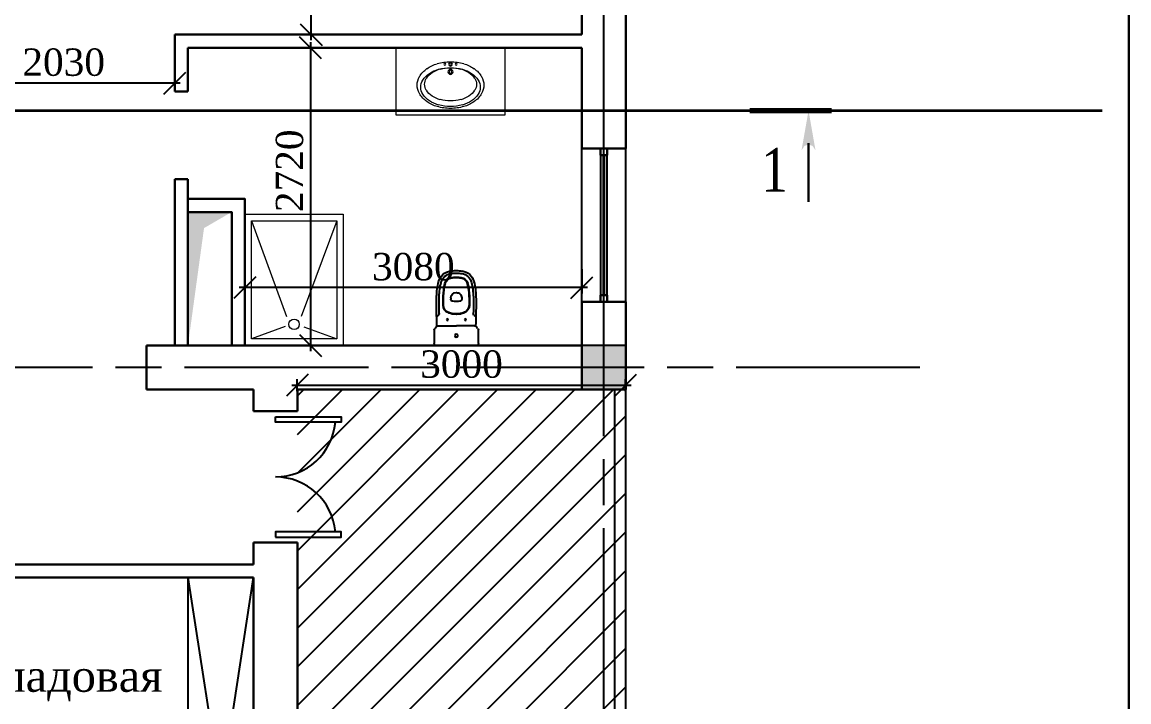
# Model space of a CAD drawing. Header units: inches. Extents: x 2870606 to 3671143, y -733551 to -473558.
# Drawn here: x 3433530 to 3443643, y -509478 to -503269 of the extents above; entities that cross this region are included whole.
import ezdxf

# ---------------------------------------------------------------- set-up
doc = ezdxf.new("R2010")
doc.units = ezdxf.units.IN
doc.header["$MEASUREMENT"] = 0
doc.linetypes.add('ACAD_ISO08W100', pattern=[36, 24, -3, 6, -3])
doc.layers.add('_0', color=7, linetype='Continuous', lineweight=25)
for name, color, linetype in [('A_Windows', 160, 'Continuous'), ('SANFURN', 140, 'Continuous'), ('ШРИФТ', 7, 'Continuous')]:
    doc.layers.add(name, color=color, linetype=linetype)
doc.styles.add('GENERATED_STYLE_1', font='times.ttf')
doc.styles.add('J~stule', font='dutch.ttf')
doc.styles.add('style1', font='times.ttf')
doc.linetypes.add('FENCELINE1', pattern='A,0.25,-0.1,[133,ltypeshp.shx,S=0.1,R=0,X=-0.1,Y=0],-0.1,1', length=1.45)
doc.dimstyles.new('J~style', dxfattribs={"dimscale": 100, "dimtxt": 2.5, "dimasz": 2, "dimexe": 0.55, "dimexo": 0.725, "dimtad": 1, "dimdec": 0, "dimdsep": 46, "dimtxsty": 'J~stule', "dimblk": 'OBLIQUE', "dimcen": 2, "dimdle": 0.5, "dimadec": 0, "dimazin": 0, "dimtfac": 1, "dimtdec": 0, "dimtmove": 0, "dimatfit": 3, "dimfxl": 1, "dimarcsym": 0})

# ---------------------------------------------------------------- blocks, each defined once
blk = doc.blocks.new('_Oblique')
at = {"color": 0, "linetype": 'ByBlock', "lineweight": -2}
blk.add_line((-0.5, -0.5), (0.5, 0.5), dxfattribs=at)
blk = doc.blocks.new('*D634')
at = {"color": 0, "lineweight": -2, "transparency": 16777216}
for p, q in [((3435565, -505526), (3435565, -505749)), ((3438645, -505526), (3438645, -505749)), ((3438695, -505694), (3435515, -505694))]:
    blk.add_line(p, q, dxfattribs=at)
at = {"layer": 'Defpoints', "color": 0, "lineweight": 35, "transparency": 16777216}
for p in [(3435565, -505454), (3438645, -505454), (3435565, -505694)]:
    blk.add_point(p, dxfattribs=at)
at = {"color": 0, "lineweight": -2, "transparency": 16777216, "xscale": 200, "yscale": 200, "zscale": 200, "rotation": 180}
blk.add_blockref('_Oblique', (3435565, -505694), dxfattribs=at)
at = {"color": 0, "lineweight": -2, "transparency": 16777216, "xscale": 200, "yscale": 200, "zscale": 200}
blk.add_blockref('_Oblique', (3438645, -505694), dxfattribs=at)
at = {"color": 0, "transparency": 16777216, "insert": (3437105, -505504), "char_height": 250, "attachment_point": 5, "style": 'J~stule'}
blk.add_mtext('3080', dxfattribs=at)
blk = doc.blocks.new('*D635')
at = {"color": 0, "lineweight": -2, "transparency": 16777216}
for p, q in [((3436172, -503433), (3436172, -498573)), ((3436193, -498623), (3436227, -498623)), ((3436193, -503383), (3436227, -503383))]:
    blk.add_line(p, q, dxfattribs=at)
at = {"layer": 'Defpoints', "color": 0, "lineweight": 35, "transparency": 16777216}
for p in [(3436121, -498623), (3436172, -498623), (3436121, -503383)]:
    blk.add_point(p, dxfattribs=at)
at = {"color": 0, "lineweight": -2, "transparency": 16777216, "xscale": 200, "yscale": 200, "zscale": 200}
for p, rotation in [((3436172, -498623), 90), ((3436172, -503383), 270)]:
    blk.add_blockref('_Oblique', p, dxfattribs=dict(at, rotation=rotation))
at = {"color": 0, "transparency": 16777216, "insert": (3435982, -501003), "char_height": 250, "attachment_point": 5, "rotation": 90, "style": 'J~stule'}
blk.add_mtext('4760', dxfattribs=at)
blk = doc.blocks.new('*D636')
at = {"color": 0, "lineweight": -2, "transparency": 16777216}
for p, q in [((3435900, -503503), (3436220, -503503)), ((3436165, -503453), (3436165, -506273)), ((3435900, -506223), (3436220, -506223))]:
    blk.add_line(p, q, dxfattribs=at)
at = {"layer": 'Defpoints', "color": 0, "lineweight": 35, "transparency": 16777216}
for p in [(3435827, -503503), (3435827, -506223), (3436165, -506223)]:
    blk.add_point(p, dxfattribs=at)
at = {"color": 0, "lineweight": -2, "transparency": 16777216, "xscale": 200, "yscale": 200, "zscale": 200}
for p, rotation in [((3436165, -503503), 90), ((3436165, -506223), 270)]:
    blk.add_blockref('_Oblique', p, dxfattribs=dict(at, rotation=rotation))
at = {"color": 0, "transparency": 16777216, "insert": (3435975, -504627), "char_height": 250, "attachment_point": 5, "rotation": 90, "style": 'J~stule'}
blk.add_mtext('2720', dxfattribs=at)
blk = doc.blocks.new('cu')
at = {"layer": '_0'}
for p, q in [((0, 0), (0, 186)), ((18, 200), (141, 200)), ((180, 164), (180, 0)), ((279, 159), (261, 176)), ((0, -2), (0, 0)), ((180, -2), (180, 0)), ((437, 47), (424, 47)), ((0, -5), (0, -2)), ((0, -191), (0, -5)), ((180, -2), (180, -5)), ((180, -169), (180, -5)), ((437, -52), (424, -52)), ((279, -164), (261, -181)), ((141, -205), (18, -205))]:
    blk.add_line(p, q, dxfattribs=at)
for centre, radius in [((90, -2), 13.5), ((90, -2), 13.5), ((236, 80), 7.5), ((236, -85), 7.5)]:
    blk.add_circle(centre, radius, dxfattribs=at)
for centre, radius, start, end in [((8, 186), 8, 155.2115, 180), ((18, 180), 20, 90, 150.9831), ((141, 181), 19, 34.9372, 90), ((165, 198), 10, 214.9372, 253.7848), ((155, 164), 25, 23.3776, 73.7848), ((383, -5322), 5500, 89.2905, 92.1362), ((155, 164), 25, 360, 23.3776), ((293, 173), 20, 225, 270.9364), ((383, -5322), 5476, 89.2905, 90.9364), ((368, 43), 75, 90.1648, 160.016), ((368, 43), 71, 90.1648, 160.016), ((383, -5322), 5440, 89.2905, 90.1648), ((383, -5322), 5436, 89.2905, 90.1648), ((444, -373), 490, 75.4605, 89.2905), ((444, -373), 486, 75.4605, 89.2905), ((444, -373), 550, 75.4605, 89.2905), ((444, -373), 526, 75.4605, 89.2905), ((549, 30), 74, 8.8162, 75.4605), ((549, 30), 110, 8.8162, 75.4605), ((549, 30), 134, 8.8162, 75.4605), ((485, 0), 200, 160.016, 180), ((485, 0), 200, 180, 180.7162), ((485, 0), 196, 160.016, 180), ((485, 0), 196, 180, 180.7308), ((582, 0), 180, 170.2849, 180), ((424, 27), 20, 90, 170.2849), ((437, 0), 47, 0, 90), ((437, 0), 47, 356.9509, 0), ((549, 30), 70, 8.8162, 75.4605), ((355, 0), 266, 0, 8.8162), ((355, 0), 266, 359.4615, 0), ((355, 0), 270, 0, 8.8162), ((355, 0), 270, 359.4695, 0), ((355, 0), 306, 0, 8.8162), ((355, 0), 306, 359.5319, 0), ((355, 0), 330, 0, 8.8162), ((485, -5), 200, 179.2838, 180), ((485, -5), 200, 180, 199.984), ((485, -5), 196, 179.2692, 180), ((485, -5), 196, 180, 199.984), ((368, -48), 75, 199.984, 269.8352), ((368, -48), 71, 199.984, 269.8352), ((582, 0), 180, 180, 180.7958), ((582, -5), 180, 179.2042, 180), ((582, -5), 180, 180, 189.7151), ((424, -32), 20, 189.7151, 270), ((437, -5), 47, 270, 0), ((437, -5), 47, 0, 3.0491), ((549, -35), 70, 284.5395, 351.1838), ((549, -35), 74, 284.5395, 351.1838), ((549, -35), 110, 284.5395, 351.1838), ((549, -35), 134, 284.5395, 351.1838), ((355, -5), 266, 351.1838, 0), ((355, -5), 266, 0, 0.5385), ((355, -5), 270, 351.1838, 0), ((355, -5), 270, 0, 0.5305), ((355, -5), 306, 351.1838, 0), ((355, -5), 306, 0, 0.4681), ((355, -5), 330, 351.1838, 0), ((355, 0), 330, 359.5659, 0), ((355, -5), 330, 0, 0.4341), ((8, -191), 8, 180, 204.7885), ((18, -185), 20, 209.0169, 270), ((141, -186), 19, 270, 325.0628), ((165, -203), 10, 106.2152, 145.0628), ((155, -169), 25, 286.2152, 336.6224), ((155, -169), 25, 336.6224, 0), ((383, 5317), 5500, 267.8638, 270.7095), ((293, -178), 20, 89.0636, 135), ((383, 5317), 5476, 269.0636, 270.7095), ((383, 5317), 5436, 269.8352, 270.7095), ((383, 5317), 5440, 269.8352, 270.7095), ((444, 368), 486, 270.7095, 284.5395), ((444, 368), 490, 270.7095, 284.5395), ((444, 368), 526, 270.7095, 284.5395), ((444, 368), 550, 270.7095, 284.5395)]:
    blk.add_arc(centre, radius, start, end, dxfattribs=at)
blk = doc.blocks.new('ITYIR6')
at = {"lineweight": 13, "elevation": -59}
blk.add_lwpolyline([(2899772, 225462), (2899772, 224862), (2898772, 224862), (2898772, 225462)], dxfattribs=at)
at = {"lineweight": 13}
for centre, radius in [((2899220, 225325, -59), 9.72), ((2899272, 225325, -59), 17.3), ((2899272, 225325, -59), 10.5), ((2899324, 225325, -59), 9.72), ((2899272, 225255, -59), 23.1), ((2899272, 225255, -59), 14.7)]:
    blk.add_circle(centre, radius, dxfattribs=at)
for centre, radius, start, end in [((2899241, 225021, -59), 321, 106.1623, 124.9793), ((2899272, 224913, -59), 434, 90, 106.1623), ((2899272, 224913, -59), 434, 73.8377, 90), ((2899304, 225021, -59), 321, 55.0207, 73.8377), ((2899192, 225090, -59), 237, 124.9793, 149.3739), ((2899192, 225069, -59), 206, 123.1651, 147.6324), ((2899201, 225099, -59), 178, 122.7157, 147.1854), ((2899240, 224995, -59), 294, 105.1466, 123.1651), ((2899244, 225032, -59), 258, 104.9001, 122.7157), ((2899272, 224878, -59), 415, 90, 105.1466), ((2899272, 224926, -59), 367, 90, 104.9001), ((2899272, 224926, -59), 367, 75.0999, 90), ((2899272, 224878, -59), 415, 74.8534, 90), ((2899300, 225032, -59), 258, 57.2843, 75.0999), ((2899304, 224995, -59), 294, 56.8349, 74.8534), ((2899343, 225099, -59), 178, 32.8146, 57.2843), ((2899352, 225069, -59), 206, 32.3676, 56.8349), ((2899352, 225090, -59), 237, 30.6261, 55.0207), ((2899119, 225134, -59), 152, 149.3739, 180), ((2899119, 225134, -59), 152, 180, 210.6261), ((2899119, 225115, -59), 119, 147.6324, 180), ((2899119, 225115, -59), 119, 180, 212.3676), ((2899135, 225141, -59), 100, 147.1854, 180), ((2899135, 225141, -59), 100, 180, 212.8146), ((2899409, 225141, -59), 100, 0, 32.8146), ((2899409, 225141, -59), 100, 327.1854, 0), ((2899425, 225115, -59), 119, 0, 32.3676), ((2899425, 225115, -59), 119, 327.6324, 0), ((2899425, 225134, -59), 152, 0, 30.6261), ((2899425, 225134, -59), 152, 329.3739, 0), ((2899192, 225177, -59), 237, 210.6261, 235.0207), ((2899192, 225162, -59), 206, 212.3676, 236.8349), ((2899201, 225183, -59), 178, 212.8146, 237.2843), ((2899244, 225250, -59), 258, 237.2843, 255.0999), ((2899300, 225250, -59), 258, 284.9001, 302.7157), ((2899343, 225183, -59), 178, 302.7157, 327.1854), ((2899352, 225162, -59), 206, 303.1651, 327.6324), ((2899352, 225177, -59), 237, 304.9793, 329.3739), ((2899241, 225246, -59), 321, 235.0207, 253.8377), ((2899240, 225236, -59), 294, 236.8349, 254.8534), ((2899272, 225355, -59), 434, 253.8377, 270), ((2899272, 225353, -59), 415, 254.8534, 270), ((2899272, 225356, -59), 367, 255.0999, 270), ((2899272, 225356, -59), 367, 270, 284.9001), ((2899272, 225353, -59), 415, 270, 285.1466), ((2899272, 225355, -59), 434, 270, 286.1623), ((2899304, 225236, -59), 294, 285.1466, 303.1651), ((2899304, 225246, -59), 321, 286.1623, 304.9793)]:
    blk.add_arc(centre, radius, start, end, dxfattribs=at)
blk = doc.blocks.new('uouyotyolt')
at = {"layer": 'SANFURN', "lineweight": 15}
for p, q in [((2860162, 280611), (2860049, 280919)), ((2861129, 280919), (2860255, 280599)), ((2860161, 280439), (2860049, 280139)), ((2861129, 280139), (2860253, 280464))]:
    blk.add_line(p, q, dxfattribs=at)
for points in [[(2859989, 280079), (2859989, 280979), (2861189, 280979), (2861189, 280079)], [(2860049, 280139), (2860049, 280919), (2861129, 280919), (2861129, 280139)]]:
    blk.add_lwpolyline(points, close=True, dxfattribs=at)
blk.add_circle((2860183, 280529), 48, dxfattribs=at)
blk = doc.blocks.new('*D678')
at = {"color": 0, "lineweight": -2, "transparency": 16777216}
for p, q in [((3432895, -503800), (3432895, -503881)), ((3434925, -503800), (3434925, -503881)), ((3434975, -503826), (3432845, -503826))]:
    blk.add_line(p, q, dxfattribs=at)
at = {"layer": 'Defpoints', "color": 0, "lineweight": 35, "transparency": 16777216}
for p in [(3432895, -503728), (3434925, -503728), (3432895, -503826)]:
    blk.add_point(p, dxfattribs=at)
at = {"color": 0, "lineweight": -2, "transparency": 16777216, "xscale": 200, "yscale": 200, "zscale": 200, "rotation": 180}
blk.add_blockref('_Oblique', (3432895, -503826), dxfattribs=at)
at = {"color": 0, "lineweight": -2, "transparency": 16777216, "xscale": 200, "yscale": 200, "zscale": 200}
blk.add_blockref('_Oblique', (3434925, -503826), dxfattribs=at)
at = {"color": 0, "transparency": 16777216, "insert": (3433910, -503636), "char_height": 250, "attachment_point": 5, "style": 'J~stule'}
blk.add_mtext('2030', dxfattribs=at)
blk = doc.blocks.new('*U68')
at = {"color": 7, "lineweight": 30}
for points in [[(0, 60), (60, 60), (60, 0), (0, 0)], [(1400, 60), (1340, 60), (1340, 0), (1400, 0)]]:
    blk.add_lwpolyline(points, close=True, dxfattribs=at)
at = {"color": 4, "lineweight": 25}
for points in [[(60, 60), (1340, 60), (1340, 0), (60, 0)], [(60, 35), (1340, 35), (1340, 25), (60, 25)]]:
    blk.add_lwpolyline(points, close=True, dxfattribs=at)
blk = doc.blocks.new('*D723')
at = {"color": 0, "lineweight": -2, "transparency": 16777216}
for p, q in [((3436045, -506639), (3436045, -506529)), ((3439045, -506639), (3439045, -506529)), ((3435995, -506584), (3439095, -506584))]:
    blk.add_line(p, q, dxfattribs=at)
at = {"layer": 'Defpoints', "color": 0, "lineweight": 35, "transparency": 16777216}
for p in [(3439045, -506584), (3436045, -506712), (3439045, -506712)]:
    blk.add_point(p, dxfattribs=at)
at = {"color": 0, "lineweight": -2, "transparency": 16777216, "xscale": 200, "yscale": 200, "zscale": 200, "rotation": 180}
blk.add_blockref('_Oblique', (3436045, -506584), dxfattribs=at)
at = {"color": 0, "lineweight": -2, "transparency": 16777216, "xscale": 200, "yscale": 200, "zscale": 200}
blk.add_blockref('_Oblique', (3439045, -506584), dxfattribs=at)
at = {"color": 0, "transparency": 16777216, "insert": (3437545, -506394), "char_height": 250, "attachment_point": 5, "style": 'J~stule'}
blk.add_mtext('3000', dxfattribs=at)

msp = doc.modelspace()

# ---------------------------------------------------------------- hatches: boundary and pattern name
h = msp.add_hatch(color=256)
h.dxf.hatch_style = 1
h.paths.add_polyline_path([(3439045.37, -506623.13), (3439045.37, -506223.13), (3438645.37, -506223.13), (3438645.37, -506623.13)])
h = msp.add_hatch()
h.set_pattern_fill('ANSI31', color=72, scale=2000)
h.set_pattern_definition([(45, (394008.68, 116568.67), (-176.776695, 176.776695), [])])
h.paths.add_polyline_path([(3439045.37, -506623.13), (3436045.37, -506623.13), (3436045.37, -512223.13), (3439045.37, -512223.13)])

# ---------------------------------------------------------------- linework, layer by layer
at = {"color": 252, "linetype": 'ACAD_ISO08W100', "ltscale": 70}
for p, q in [((3438845.37, -524692.02), (3438845.37, -496403.85)), ((3441734.29, -506423.13), (3375840.6, -506423.13))]:
    msp.add_line(p, q, dxfattribs=at)
at = {"lineweight": 30}
for p, q in [((3434925.37, -503903.13), (3434925.37, -503383.13)), ((3438645.37, -503383.13), (3434925.37, -503383.13)), ((3435045.37, -503903.13), (3435045.37, -503503.13)), ((3438645.37, -503503.13), (3435045.37, -503503.13)), ((3435045.37, -503903.13), (3434925.37, -503903.13)), ((3434925.37, -506223.13), (3434925.37, -504703.13)), ((3435045.37, -504703.13), (3434925.37, -504703.13)), ((3435045.37, -506223.13), (3435045.37, -504703.13)), ((3438645.37, -506223.13), (3434665.37, -506223.13)), ((3434665.37, -506223.13), (3434665.37, -506623.13)), ((3435645.37, -506623.13), (3434665.37, -506623.13)), ((3435645.37, -506623.13), (3435645.37, -506823.13)), ((3438645.37, -506623.13), (3436045.37, -506623.13)), ((3436045.37, -506623.13), (3436045.37, -506823.13)), ((3435645.37, -506823.13), (3436045.37, -506823.13)), ((3435645.37, -508023.13), (3435645.37, -508223.13)), ((3435645.37, -508023.13), (3436045.37, -508023.13)), ((3436045.37, -508023.13), (3436045.37, -512223.13)), ((3435645.37, -508223.13), (3432765.37, -508223.13)), ((3435645.37, -508343.13), (3432765.37, -508343.13)), ((3435645.37, -508343.13), (3435645.37, -512223.13))]:
    msp.add_line(p, q, dxfattribs=at)
at = {"color": 1, "lineweight": 35}
msp.add_line((3373596.21, -504076.79), (3443399.56, -504076.79), dxfattribs=at)
for p, q in [((3438645.37, -505823.13), (3438645.37, -504423.08)), ((3439045.37, -505823.13), (3439045.37, -504423.08)), ((3439045.37, -512223.13), (3439045.37, -506623.13)), ((3435045.37, -508343.13), (3435045.37, -512223.13)), ((3435045.37, -508343.13), (3435645.37, -512223.13)), ((3435045.37, -512223.13), (3435645.37, -508343.13))]:
    msp.add_line(p, q)
at = {"linetype": 'FENCELINE1', "ltscale": 200}
msp.add_line((3438945.37, -512223.13), (3438945.37, -506623.13), dxfattribs=at)
at = {"lineweight": 30}
for points in [[(3371143.15, -545403.23), (3371143.15, -492403.23), (3443643.15, -492403.23), (3443643.15, -545403.23)], [(3435565.37, -506223.13), (3435565.37, -504883.13), (3435045.37, -504883.13), (3435045.37, -506223.13)], [(3435045.37, -506223.13), (3435045.37, -505003.13), (3435445.37, -505003.13), (3435445.37, -506223.13)], [(3439045.37, -505823.13), (3438645.37, -505823.13), (3438645.37, -506623.13), (3439045.37, -506623.13)]]:
    msp.add_lwpolyline(points, close=True, dxfattribs=at)
msp.add_lwpolyline([(3438645.37, -503383.13), (3438645.37, -500623.13), (3439045.37, -500623.13), (3439045.37, -504423.08), (3438645.37, -504423.08), (3438645.37, -503503.13)], dxfattribs=at)
for points, const_width in [([(3440927.27, -504076.79), (3440177.27, -504076.79)], 50), ([(3440927.27, -504076.79), (3440177.27, -504076.79)], 50), ([(3440716.01, -504372.52), (3440716.01, -504911.85)], 22.5), ([(3440716.01, -504372.52), (3440716.01, -504911.85)], 22.5)]:
    msp.add_lwpolyline(points, dxfattribs=dict(const_width=const_width))
for points in [[(3438645.37, -506223.13), (3438645.37, -506623.13), (3439045.37, -506623.13), (3439045.37, -506223.13)], [(3435845.37, -506873.13), (3436445.37, -506873.13), (3436445.37, -506923.13), (3435845.37, -506923.13)], [(3435845.37, -507973.13), (3436445.37, -507973.13), (3436445.37, -507923.13), (3435845.37, -507923.13)]]:
    msp.add_lwpolyline(points, close=True)
for centre, start, end in [((3435845.37, -506873.13), 270, 354.784091), ((3435845.37, -507973.13), 5.215909, 90)]:
    msp.add_arc(centre, 550, start, end)
for points in [[(3440716.01, -504076.79), (3440651.75, -504441.22), (3440716.01, -504387.3), (3440678.31, -504399.29)], [(3440716.01, -504076.79), (3440651.75, -504441.22), (3440716.01, -504387.3), (3440678.31, -504399.29)], [(3440716.01, -504076.79), (3440716.01, -504387.3), (3440780.26, -504441.22), (3440753.7, -504399.29)], [(3440716.01, -504076.79), (3440716.01, -504387.3), (3440780.26, -504441.22), (3440753.7, -504399.29)], [(3435045.37, -506223.13), (3435045.37, -505003.13), (3435192.45, -505150.21), (3435445.37, -505003.13)]]:
    msp.add_solid(points)

# ---------------------------------------------------------------- block references
at = {"color": 1, "xscale": -1}
msp.add_blockref('ITYIR6', (6336716.77, -728977.91, 58.88), dxfattribs=at)
at = {"color": 1, "rotation": 89.99999999999999}
msp.add_blockref('uouyotyolt', (3716544.2, -3366212.12), dxfattribs=at)
at = {"xscale": -1, "rotation": 270.0000013607017}
msp.add_blockref('cu', (3437499.85, -506223.13), dxfattribs=at)
at = {"layer": 'A_Windows', "color": 5, "lineweight": 30, "xscale": -1, "rotation": 89.99998460706348}
msp.add_blockref('*U68', (3438875.37, -504423.08), dxfattribs=at)

# ---------------------------------------------------------------- texts
at = {"style": 'style1', "width": 0.8}
msp.add_text('1', height=400, dxfattribs=at).set_placement((3440285.27, -504818.08))
at = {"layer": 'ШРИФТ', "style": 'GENERATED_STYLE_1'}
msp.add_text('Кладовая', height=292.5, dxfattribs=at).set_placement((3433047.67, -509385.9))

# ---------------------------------------------------------------- dimensions: what is measured, and where the dimension line sits
dim = msp.add_linear_dim(base=(3436171.58, -498623.13), p1=(3436120.84, -503383.13), p2=(3436120.84, -498623.13), angle=90, dimstyle='J~style', override={"dimdec": 1, "dimtdec": 1})
dim.commit()
dim.dimension.update_dxf_attribs({"geometry": '*D635', "text_midpoint": (3435981.56, -501003.13)})
dim = msp.add_linear_dim(base=(3436164.86, -506223.13), p1=(3435827.01, -503503.13), p2=(3435827.01, -506223.13), angle=90, dimstyle='J~style', override={"dimdec": 1, "dimtdec": 1})
dim.commit()
dim.dimension.update_dxf_attribs({"geometry": '*D636', "text_midpoint": (3436164.86, -504627.37), "dimtype": 160})
for base, p1, p2, picture, middle in [((3432895.37, -503825.61), (3434925.37, -503727.7), (3432895.37, -503727.7), '*D678', (3433910.37, -503635.6)), ((3435565.37, -505694.05), (3438645.37, -505453.71), (3435565.37, -505453.71), '*D634', (3437105.37, -505503.86)), ((3439045.37, -506583.68), (3436045.37, -506711.97), (3439045.37, -506711.97), '*D723', (3437545.37, -506393.67))]:
    dim = msp.add_linear_dim(base=base, p1=p1, p2=p2, dimstyle='J~style', override={"dimdec": 1, "dimtdec": 1})
    dim.commit()
    dim.dimension.update_dxf_attribs({"geometry": picture, "text_midpoint": middle})

doc.saveas('drawing.dxf')
